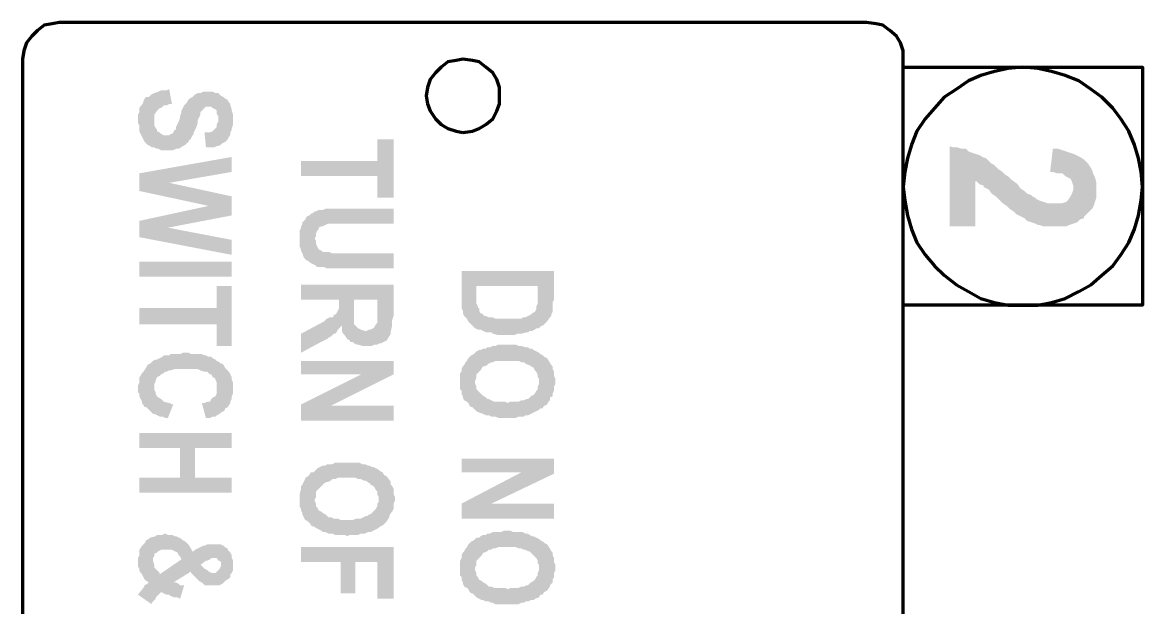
# Model space of a CAD drawing. Header units: inches. Extents: x -186 to 186, y -282 to 282.
# Drawn here: x -132.81 to -102.3, y 54.61 to 70.56 of the extents above; entities that cross this region are included whole.
import ezdxf

# ---------------------------------------------------------------- set-up
doc = ezdxf.new("R2010")
doc.units = ezdxf.units.IN
doc.header["$MEASUREMENT"] = 0
doc.layers.add('H', color=7, linetype='CONTINUOUS', lineweight=100)
doc.layers.add('P', color=250, linetype='CONTINUOUS', lineweight=100)

msp = doc.modelspace()

# ---------------------------------------------------------------- hatches: boundary and pattern name
at = {"layer": 'H', "linetype": 'Continuous'}
for points in [[(-127.074, 67.889), (-127.074, 68), (-127.074, 68.037), (-127.111, 68.148), (-127.111, 68.185), (-127.148, 68.296), (-127.148, 68.333), (-127.185, 68.37), (-127.222, 68.444), (-127.296, 68.481), (-127.333, 68.519), (-127.407, 68.556), (-127.444, 68.593), (-127.481, 68.63), (-127.556, 68.63), (-127.63, 68.667), (-127.704, 68.667), (-127.778, 68.667), (-127.815, 68.667), (-127.889, 68.667), (-127.963, 68.63), (-128.037, 68.63), (-128.111, 68.593), (-128.148, 68.556), (-128.185, 68.519), (-128.259, 68.481), (-128.296, 68.444), (-128.333, 68.37), (-128.37, 68.333), (-128.407, 68.296), (-128.444, 68.222), (-128.481, 68.148), (-128.481, 68.111), (-128.519, 68), (-128.519, 67.963), (-128.556, 67.852), (-128.593, 67.778), (-128.63, 67.704), (-128.63, 67.667), (-128.63, 67.63), (-128.667, 67.63), (-128.704, 67.556), (-128.741, 67.519), (-128.778, 67.519), (-128.815, 67.481), (-128.889, 67.481), (-128.963, 67.481), (-129.037, 67.519), (-129.074, 67.556), (-129.148, 67.593), (-129.148, 67.63), (-129.222, 67.741), (-129.222, 67.815), (-129.222, 67.889), (-129.296, 68.593), (-129.333, 68.556), (-129.37, 68.519), (-129.444, 68.519), (-129.481, 68.481), (-129.519, 68.407), (-129.519, 68.37), (-129.63, 68.222), (-129.63, 68.148), (-129.63, 68.111), (-129.667, 68.037), (-129.667, 67.815), (-129.63, 67.741), (-129.63, 67.667), (-129.63, 67.593), (-129.593, 67.519), (-129.519, 67.37), (-129.481, 67.296), (-129.444, 67.259), (-129.407, 67.222), (-129.333, 67.185), (-129.296, 67.148), (-129.222, 67.148), (-129.148, 67.111), (-129.111, 67.111), (-129.037, 67.074), (-128.963, 67.074), (-128.852, 67.074), (-128.778, 67.074), (-128.704, 67.074), (-128.63, 67.111), (-128.556, 67.111), (-128.444, 67.185), (-128.37, 67.222), (-128.333, 67.259), (-128.296, 67.296), (-128.259, 67.37), (-128.222, 67.37), (-128.222, 67.407), (-128.148, 67.519), (-128.148, 67.556), (-128.111, 67.63), (-128.074, 67.704), (-128.037, 67.815), (-128.037, 67.889), (-128, 67.963), (-127.963, 68.037), (-127.963, 68.111), (-127.926, 68.148), (-127.889, 68.185), (-127.852, 68.222), (-127.815, 68.259), (-127.741, 68.259), (-127.667, 68.259), (-127.63, 68.222), (-127.556, 68.185), (-127.519, 68.148), (-127.519, 68.074), (-127.481, 68), (-127.481, 67.926), (-127.481, 67.185), (-127.407, 67.222), (-127.37, 67.259), (-127.296, 67.296), (-127.259, 67.333), (-127.222, 67.37), (-127.185, 67.444), (-127.148, 67.481), (-127.148, 67.556), (-127.111, 67.63), (-127.111, 67.667), (-127.074, 67.778), (-127.074, 67.815)], [(-128.741, 68.333), (-128.815, 68.741), (-128.889, 68.704), (-128.963, 68.704), (-129.037, 68.704), (-129.111, 68.667), (-129.222, 68.63), (-129.296, 68.593), (-129.222, 67.889), (-129.222, 67.963), (-129.222, 68.037), (-129.148, 68.148), (-129.111, 68.185), (-129.074, 68.222), (-129.037, 68.222), (-128.963, 68.296), (-128.889, 68.296), (-128.815, 68.333)], [(-127.481, 67.185), (-127.481, 67.926), (-127.481, 67.852), (-127.519, 67.778), (-127.519, 67.704), (-127.556, 67.667), (-127.593, 67.63), (-127.63, 67.593), (-127.704, 67.556), (-127.778, 67.556), (-127.852, 67.556), (-127.815, 67.148), (-127.741, 67.148), (-127.667, 67.148), (-127.593, 67.148), (-127.519, 67.185)], [(-122.704, 65.778), (-122.704, 67.37), (-123.148, 67.37), (-123.148, 66.778), (-125.222, 66.778), (-125.222, 66.37), (-123.148, 66.37), (-123.148, 65.778)], [(-104.185, 65.074), (-104.185, 66.037), (-104.185, 66), (-104.222, 65.889), (-104.259, 65.815), (-104.333, 65.704), (-104.37, 65.667), (-104.481, 65.63), (-104.593, 65.63), (-104.778, 65.63), (-104.889, 65.63), (-105, 65.667), (-105.111, 65.704), (-105.185, 65.741), (-105.222, 65.778), (-105.296, 65.815), (-105.333, 65.852), (-105.444, 65.889), (-105.519, 65.963), (-105.63, 66.037), (-105.704, 66.148), (-105.852, 66.259), (-105.926, 66.333), (-106.037, 66.407), (-106.111, 66.481), (-106.222, 66.556), (-106.333, 66.667), (-106.407, 66.704), (-106.481, 66.778), (-106.556, 66.852), (-106.667, 66.889), (-106.704, 66.926), (-106.815, 66.963), (-106.926, 67), (-107.037, 67.037), (-107.111, 67.111), (-107.222, 67.111), (-107.333, 67.148), (-107.444, 67.148), (-107.556, 67.185), (-107.556, 65), (-106.852, 65), (-106.852, 66.222), (-106.815, 66.222), (-106.741, 66.148), (-106.63, 66.111), (-106.63, 66.074), (-106.556, 66.037), (-106.481, 66), (-106.407, 65.889), (-106.296, 65.815), (-106.185, 65.704), (-106.111, 65.63), (-106, 65.556), (-105.926, 65.481), (-105.815, 65.407), (-105.741, 65.333), (-105.667, 65.296), (-105.593, 65.259), (-105.519, 65.222), (-105.444, 65.148), (-105.333, 65.111), (-105.222, 65.074), (-105.148, 65.037), (-105.111, 65.037), (-105, 65), (-104.889, 65), (-104.778, 65), (-104.481, 65), (-104.37, 65), (-104.296, 65.037)], [(-127.111, 66.481), (-127.111, 66.889), (-129.63, 66.444), (-128.815, 66.185)], [(-103.556, 66), (-103.556, 66.111), (-103.556, 66.185), (-103.593, 66.333), (-103.63, 66.407), (-103.667, 66.519), (-103.704, 66.593), (-103.778, 66.704), (-103.852, 66.778), (-103.889, 66.815), (-104, 66.889), (-104.074, 66.926), (-104.148, 66.963), (-104.259, 67), (-104.37, 67.037), (-104.481, 67.074), (-104.593, 67.111), (-104.741, 67.111), (-104.815, 66.481), (-104.741, 66.481), (-104.63, 66.444), (-104.481, 66.444), (-104.407, 66.37), (-104.333, 66.333), (-104.259, 66.296), (-104.222, 66.222), (-104.185, 66.111), (-104.185, 66.037), (-104.185, 65.074), (-104.074, 65.111), (-104, 65.185), (-103.889, 65.222), (-103.889, 65.259), (-103.815, 65.333), (-103.741, 65.407), (-103.667, 65.481), (-103.63, 65.556), (-103.593, 65.667), (-103.556, 65.778), (-103.556, 65.889)], [(-127.111, 65.296), (-127.111, 65.815), (-128.815, 66.185), (-129.63, 66.444), (-129.63, 65.963), (-127.741, 65.556)], [(-127.111, 65.296), (-127.741, 65.556), (-129.63, 65.148), (-128.852, 64.963)], [(-122.704, 63.852), (-122.704, 64.259), (-124.37, 64.259), (-124.444, 64.296), (-124.519, 64.296), (-124.556, 64.296), (-124.593, 64.296), (-124.63, 64.296), (-124.667, 64.333), (-124.741, 64.37), (-124.778, 64.444), (-124.815, 64.519), (-124.815, 64.593), (-124.852, 64.667), (-124.852, 65.407), (-124.889, 65.37), (-124.963, 65.333), (-125, 65.296), (-125.074, 65.259), (-125.111, 65.185), (-125.148, 65.148), (-125.185, 65.111), (-125.185, 65.074), (-125.222, 65), (-125.222, 64.963), (-125.259, 64.889), (-125.259, 64.815), (-125.259, 64.519), (-125.259, 64.444), (-125.222, 64.37), (-125.222, 64.333), (-125.185, 64.259), (-125.148, 64.148), (-125.111, 64.111), (-125.074, 64.074), (-125, 64.037), (-124.963, 64), (-124.889, 63.963), (-124.815, 63.926), (-124.778, 63.889), (-124.741, 63.889), (-124.704, 63.889), (-124.63, 63.889), (-124.593, 63.889), (-124.519, 63.852), (-124.37, 63.852), (-124.296, 63.852), (-124.037, 63.852)], [(-122.704, 65.074), (-122.704, 65.481), (-124.185, 65.481), (-124.259, 65.481), (-124.444, 65.481), (-124.519, 65.481), (-124.556, 65.481), (-124.63, 65.444), (-124.704, 65.444), (-124.741, 65.444), (-124.815, 65.407), (-124.852, 65.407), (-124.852, 64.667), (-124.815, 64.741), (-124.815, 64.815), (-124.778, 64.889), (-124.741, 64.926), (-124.741, 64.963), (-124.667, 65), (-124.63, 65), (-124.481, 65.074), (-124.333, 65.074), (-124.259, 65.074), (-124.074, 65.074)], [(-127.111, 64.222), (-127.111, 64.63), (-128.852, 64.963), (-129.63, 65.148), (-129.63, 64.704)], [(-129.63, 63.63), (-127.111, 63.63), (-127.111, 64.037), (-129.63, 64.037)], [(-118.333, 63), (-118.333, 63.778), (-120.852, 63.778), (-120.852, 62.889), (-120.852, 62.815), (-120.852, 62.778), (-120.815, 62.704), (-120.815, 62.63), (-120.778, 62.556), (-120.741, 62.519), (-120.704, 62.481), (-120.667, 62.407), (-120.63, 62.37), (-120.556, 62.296), (-120.519, 62.259), (-120.481, 62.222), (-120.444, 63.37), (-118.778, 63.37), (-118.778, 63.148), (-118.741, 62.222), (-118.667, 62.296), (-118.63, 62.296), (-118.556, 62.37), (-118.519, 62.407), (-118.444, 62.519), (-118.407, 62.556), (-118.407, 62.593), (-118.37, 62.667), (-118.37, 62.704), (-118.37, 62.778), (-118.37, 62.852), (-118.37, 62.926)], [(-127.111, 61.741), (-127.111, 63.37), (-127.519, 63.37), (-127.519, 62.778), (-129.63, 62.778), (-129.63, 62.333), (-127.519, 62.333), (-127.519, 61.741)], [(-122.704, 62.556), (-122.704, 63.407), (-125.222, 63.407), (-125.222, 63), (-124.185, 63), (-124.185, 62.926), (-124.185, 62.222), (-124.111, 62.296), (-124.111, 62.222), (-124.111, 62.148), (-124.074, 62.074), (-124.037, 62.037), (-123.963, 61.926), (-123.889, 61.889), (-123.889, 61.852), (-123.815, 61.852), (-123.778, 63), (-123.148, 63), (-123.148, 61.778), (-123.074, 61.815), (-123.037, 61.815), (-122.963, 61.852), (-122.889, 61.889), (-122.778, 62.074), (-122.778, 62.111), (-122.778, 62.148), (-122.741, 62.296), (-122.741, 62.444)], [(-118.741, 62.222), (-118.778, 63.148), (-118.778, 63), (-118.778, 62.926), (-118.778, 62.889), (-118.815, 62.815), (-118.815, 62.741), (-118.852, 62.667), (-118.926, 62.63), (-118.963, 62.593), (-119.037, 62.556), (-119.111, 62.519), (-119.185, 62.519), (-119.222, 62.481), (-119.296, 62.481), (-119.37, 62.481), (-119.852, 62.481), (-119.926, 62.481), (-120, 62.519), (-120.037, 62.519), (-120.111, 62.519), (-120.185, 62.556), (-120.222, 62.556), (-120.296, 62.63), (-120.333, 62.63), (-120.37, 62.704), (-120.37, 62.778), (-120.407, 62.778), (-120.407, 62.815), (-120.444, 62.889), (-120.444, 63.37), (-120.481, 62.222), (-120.407, 62.185), (-120.333, 62.185), (-120.259, 62.148), (-120.185, 62.111), (-120.111, 62.111), (-120.037, 62.111), (-120, 62.074), (-119.852, 62.037), (-119.407, 62.037), (-119.333, 62.074), (-119.296, 62.074), (-119.222, 62.074), (-119.074, 62.111), (-119.037, 62.111), (-119, 62.148), (-118.926, 62.148), (-118.852, 62.185), (-118.815, 62.222)], [(-124.185, 62.222), (-124.185, 62.926), (-124.185, 62.815), (-124.185, 62.778), (-124.222, 62.704), (-124.259, 62.63), (-124.296, 62.593), (-124.333, 62.593), (-124.333, 62.556), (-124.37, 62.519), (-124.444, 62.519), (-124.519, 62.481), (-124.593, 62.407), (-124.667, 62.37), (-125.222, 62.074), (-125.222, 61.556), (-124.741, 61.815), (-124.667, 61.852), (-124.593, 61.889), (-124.519, 61.926), (-124.481, 61.963), (-124.407, 62), (-124.37, 62.037), (-124.333, 62.074), (-124.296, 62.074), (-124.259, 62.111), (-124.222, 62.185)], [(-123.148, 61.778), (-123.148, 62.667), (-123.148, 62.519), (-123.148, 62.444), (-123.148, 62.37), (-123.185, 62.333), (-123.222, 62.259), (-123.259, 62.222), (-123.333, 62.185), (-123.37, 62.185), (-123.444, 62.148), (-123.481, 62.148), (-123.593, 62.185), (-123.667, 62.222), (-123.741, 62.296), (-123.778, 62.333), (-123.778, 62.37), (-123.778, 62.519), (-123.778, 62.593), (-123.778, 63), (-123.815, 61.852), (-123.778, 61.815), (-123.704, 61.778), (-123.667, 61.778), (-123.556, 61.741), (-123.296, 61.741), (-123.222, 61.778)], [(-118.296, 60.778), (-118.296, 60.852), (-118.333, 60.926), (-118.333, 61), (-118.333, 61.037), (-118.37, 61.111), (-118.37, 61.185), (-118.407, 61.222), (-118.519, 61.407), (-118.593, 61.444), (-118.63, 61.481), (-118.704, 61.519), (-118.741, 61.556), (-118.815, 61.593), (-118.889, 61.63), (-118.926, 61.667), (-119, 61.667), (-119.037, 61.704), (-119.111, 61.704), (-119.222, 61.741), (-119.296, 61.741), (-119.37, 61.778), (-119.444, 61.778), (-119.519, 61.778), (-119.704, 61.778), (-119.778, 61.778), (-119.852, 61.778), (-119.926, 61.741), (-120, 61.741), (-120.074, 61.704), (-120.148, 61.704), (-120.185, 61.667), (-120.259, 61.667), (-120.333, 61.63), (-120.37, 61.63), (-120.444, 61.593), (-120.481, 61.556), (-120.519, 61.519), (-120.593, 61.481), (-120.63, 61.444), (-120.667, 61.407), (-120.704, 61.333), (-120.741, 61.296), (-120.778, 61.222), (-120.815, 61.185), (-120.852, 61.111), (-120.852, 61.037), (-120.889, 61), (-120.889, 60.926), (-120.889, 60.667), (-120.889, 60.556), (-120.852, 60.519), (-120.852, 60.444), (-120.815, 60.37), (-120.815, 60.333), (-120.778, 60.259), (-120.704, 60.222), (-120.667, 60.185), (-120.63, 60.111), (-120.593, 60.074), (-120.556, 60.074), (-120.519, 60.037), (-120.481, 60), (-120.481, 60.778), (-120.444, 60.889), (-120.444, 60.963), (-120.37, 61.037), (-120.333, 61.074), (-120.296, 61.148), (-120.259, 61.185), (-120.222, 61.185), (-120.148, 61.222), (-120.111, 61.259), (-120.037, 61.296), (-120, 61.296), (-119.926, 61.333), (-119.852, 61.333), (-119.778, 61.333), (-119.667, 61.333), (-119.519, 61.333), (-119.444, 61.333), (-119.37, 61.333), (-119.296, 61.333), (-119.222, 61.296), (-119.148, 61.296), (-119.111, 61.259), (-119.037, 61.222), (-119, 61.222), (-118.963, 61.185), (-118.889, 61.148), (-118.852, 61.074), (-118.815, 61.037), (-118.778, 60.963), (-118.778, 60.889), (-118.741, 60.852), (-118.741, 60.778), (-118.704, 60.037), (-118.63, 60.037), (-118.63, 60.074), (-118.593, 60.111), (-118.519, 60.148), (-118.481, 60.222), (-118.444, 60.259), (-118.444, 60.333), (-118.37, 60.37), (-118.37, 60.444), (-118.333, 60.519), (-118.333, 60.556), (-118.333, 60.63), (-118.296, 60.704)], [(-127.444, 61.296), (-127.519, 61.333), (-127.556, 61.37), (-127.63, 61.407), (-127.667, 61.444), (-127.741, 61.444), (-127.815, 61.481), (-127.852, 61.481), (-127.926, 61.519), (-128, 61.519), (-128.074, 61.519), (-128.148, 61.519), (-128.222, 61.519), (-128.296, 61.556), (-128.444, 61.556), (-128.519, 61.519), (-128.63, 61.519), (-128.667, 61.519), (-128.778, 61.519), (-128.815, 61.481), (-128.963, 61.481), (-129, 61.444), (-129.074, 61.407), (-129.148, 61.37), (-129.185, 61.37), (-129.259, 61.333), (-129.222, 60.63), (-129.222, 60.704), (-129.185, 60.778), (-129.185, 60.815), (-129.148, 60.889), (-129.074, 60.926), (-129.037, 60.963), (-128.963, 61), (-128.926, 61.037), (-128.889, 61.037), (-128.815, 61.074), (-128.778, 61.074), (-128.667, 61.111), (-128.63, 61.111), (-128.519, 61.111), (-128.444, 61.111), (-128.296, 61.111), (-128.185, 61.111), (-128.111, 61.111), (-128.037, 61.111), (-127.963, 61.074), (-127.852, 61.037), (-127.778, 61.037), (-127.741, 61), (-127.704, 60.963), (-127.667, 60.963), (-127.63, 60.889), (-127.556, 60.852), (-127.556, 60.815), (-127.519, 60.741), (-127.519, 60.667), (-127.519, 60.593)], [(-128.704, 60.148), (-128.741, 60.148), (-128.815, 60.185), (-128.963, 60.222), (-129, 60.259), (-129.037, 60.296), (-129.111, 60.333), (-129.148, 60.37), (-129.185, 60.444), (-129.185, 60.481), (-129.222, 60.556), (-129.222, 60.63), (-129.259, 61.333), (-129.296, 61.296), (-129.333, 61.259), (-129.407, 61.222), (-129.444, 61.148), (-129.519, 61.037), (-129.556, 61), (-129.593, 60.926), (-129.63, 60.889), (-129.63, 60.815), (-129.63, 60.741), (-129.667, 60.667), (-129.667, 60.481), (-129.63, 60.444), (-129.63, 60.37), (-129.593, 60.296), (-129.556, 60.222), (-129.556, 60.185), (-129.481, 60.074), (-129.444, 60.074), (-129.407, 60.037), (-129.37, 60), (-129.333, 59.963), (-129.259, 59.889), (-129.222, 59.889), (-129.148, 59.852), (-129.074, 59.815), (-129, 59.815), (-128.926, 59.778), (-128.852, 59.778)], [(-127.074, 60.556), (-127.074, 60.63), (-127.074, 60.667), (-127.074, 60.741), (-127.111, 60.815), (-127.111, 60.889), (-127.148, 60.963), (-127.185, 61.037), (-127.296, 61.148), (-127.333, 61.222), (-127.37, 61.259), (-127.407, 61.259), (-127.444, 61.296), (-127.519, 60.593), (-127.519, 60.519), (-127.519, 60.444), (-127.556, 60.37), (-127.63, 60.333), (-127.667, 60.296), (-127.704, 60.222), (-127.778, 60.222), (-127.852, 60.185), (-127.926, 60.185), (-127.815, 59.778), (-127.704, 59.778), (-127.63, 59.815), (-127.556, 59.815), (-127.519, 59.852), (-127.444, 59.889), (-127.407, 59.926), (-127.333, 59.963), (-127.296, 60), (-127.296, 60.037), (-127.222, 60.074), (-127.148, 60.185), (-127.148, 60.222), (-127.111, 60.296), (-127.111, 60.37), (-127.074, 60.444), (-127.074, 60.519)], [(-122.704, 60.963), (-122.704, 61.333), (-125.222, 61.333), (-125.222, 60.963), (-123.593, 60.963)], [(-122.704, 60.963), (-123.593, 60.963), (-125.222, 60.148), (-124.407, 60.111)], [(-118.704, 60.037), (-118.741, 60.778), (-118.741, 60.704), (-118.778, 60.63), (-118.778, 60.556), (-118.815, 60.519), (-118.852, 60.444), (-118.889, 60.407), (-118.963, 60.37), (-119.037, 60.296), (-119.074, 60.296), (-119.148, 60.259), (-119.222, 60.259), (-119.296, 60.222), (-119.333, 60.222), (-119.444, 60.222), (-119.519, 60.222), (-119.593, 60.185), (-119.667, 60.222), (-119.778, 60.222), (-119.852, 60.222), (-119.889, 60.222), (-119.963, 60.222), (-120.037, 60.259), (-120.111, 60.296), (-120.148, 60.296), (-120.185, 60.333), (-120.296, 60.407), (-120.37, 60.481), (-120.407, 60.519), (-120.444, 60.556), (-120.444, 60.63), (-120.481, 60.704), (-120.481, 60.778), (-120.481, 60), (-120.444, 59.963), (-120.37, 59.926), (-120.259, 59.889), (-120.185, 59.852), (-120.111, 59.852), (-120.037, 59.815), (-120, 59.815), (-119.926, 59.815), (-119.852, 59.778), (-119.667, 59.778), (-119.593, 59.778), (-119.519, 59.778), (-119.37, 59.778), (-119.296, 59.815), (-119.222, 59.815), (-119.148, 59.815), (-119.111, 59.852), (-119.037, 59.852), (-118.963, 59.889), (-118.741, 60)], [(-122.704, 59.704), (-122.704, 60.111), (-124.407, 60.111), (-125.222, 60.148), (-125.222, 59.704)], [(-127.111, 58.963), (-127.111, 59.37), (-129.63, 59.37), (-129.63, 58.963), (-128.519, 58.963), (-128.519, 58.148), (-128.111, 58.963)], [(-127.111, 57.741), (-127.111, 58.148), (-128.111, 58.148), (-128.111, 58.963), (-128.519, 58.148), (-129.63, 58.148), (-129.63, 57.741)], [(-118.333, 58.259), (-118.333, 58.667), (-120.852, 58.667), (-120.852, 58.296), (-119.222, 58.296)], [(-122.667, 57.556), (-122.667, 57.63), (-122.704, 57.704), (-122.704, 57.778), (-122.704, 57.852), (-122.741, 57.926), (-122.778, 57.963), (-122.778, 58.037), (-122.889, 58.185), (-122.963, 58.222), (-123, 58.296), (-123.074, 58.333), (-123.111, 58.37), (-123.185, 58.407), (-123.259, 58.444), (-123.296, 58.444), (-123.37, 58.481), (-123.407, 58.481), (-123.481, 58.519), (-123.556, 58.519), (-123.63, 58.556), (-123.667, 58.556), (-123.778, 58.556), (-123.815, 58.556), (-123.889, 58.556), (-124.074, 58.556), (-124.148, 58.556), (-124.222, 58.556), (-124.296, 58.556), (-124.37, 58.519), (-124.444, 58.519), (-124.519, 58.519), (-124.556, 58.481), (-124.63, 58.481), (-124.704, 58.444), (-124.778, 58.407), (-124.815, 58.37), (-124.852, 58.333), (-124.889, 58.296), (-124.963, 58.296), (-125, 58.222), (-125.037, 58.185), (-125.111, 58.148), (-125.111, 58.111), (-125.148, 58.037), (-125.185, 57.963), (-125.222, 57.926), (-125.222, 57.852), (-125.259, 57.704), (-125.259, 57.444), (-125.259, 57.37), (-125.222, 57.296), (-125.222, 57.259), (-125.185, 57.185), (-125.185, 57.148), (-125.148, 57.074), (-125.111, 57), (-125.037, 56.963), (-125, 56.926), (-124.963, 56.889), (-124.963, 56.852), (-124.889, 56.815), (-124.852, 56.815), (-124.852, 57.556), (-124.815, 57.63), (-124.815, 57.704), (-124.815, 57.778), (-124.778, 57.815), (-124.704, 57.889), (-124.667, 57.926), (-124.63, 57.963), (-124.593, 58), (-124.519, 58.037), (-124.481, 58.037), (-124.407, 58.074), (-124.37, 58.111), (-124.296, 58.111), (-124.222, 58.148), (-124.148, 58.148), (-124.037, 58.148), (-123.889, 58.148), (-123.815, 58.148), (-123.741, 58.148), (-123.667, 58.111), (-123.593, 58.111), (-123.519, 58.074), (-123.481, 58.074), (-123.407, 58.037), (-123.37, 58), (-123.333, 58), (-123.333, 57.963), (-123.259, 57.926), (-123.222, 57.889), (-123.185, 57.815), (-123.148, 57.778), (-123.148, 57.704), (-123.111, 57.63), (-123.111, 57.556), (-123.074, 56.815), (-123, 56.852), (-122.963, 56.889), (-122.889, 56.963), (-122.815, 57.074), (-122.815, 57.111), (-122.778, 57.185), (-122.741, 57.222), (-122.704, 57.296), (-122.704, 57.37), (-122.704, 57.444), (-122.667, 57.519)], [(-118.333, 58.259), (-119.222, 58.296), (-120.852, 57.444), (-120.037, 57.444)], [(-123.074, 56.815), (-123.111, 57.556), (-123.111, 57.481), (-123.148, 57.444), (-123.148, 57.37), (-123.185, 57.296), (-123.222, 57.259), (-123.259, 57.222), (-123.333, 57.148), (-123.37, 57.148), (-123.407, 57.111), (-123.444, 57.111), (-123.519, 57.074), (-123.593, 57.037), (-123.667, 57.037), (-123.704, 57.037), (-123.815, 57), (-123.889, 57), (-123.963, 57), (-124.037, 57), (-124.148, 57), (-124.222, 57.037), (-124.296, 57.037), (-124.333, 57.037), (-124.407, 57.074), (-124.481, 57.074), (-124.519, 57.111), (-124.556, 57.148), (-124.63, 57.185), (-124.667, 57.222), (-124.741, 57.259), (-124.778, 57.333), (-124.815, 57.37), (-124.815, 57.444), (-124.852, 57.519), (-124.852, 57.556), (-124.852, 56.815), (-124.815, 56.778), (-124.741, 56.741), (-124.667, 56.704), (-124.63, 56.667), (-124.556, 56.667), (-124.481, 56.63), (-124.444, 56.63), (-124.37, 56.63), (-124.296, 56.593), (-124.222, 56.593), (-124.037, 56.593), (-123.963, 56.556), (-123.889, 56.593), (-123.741, 56.593), (-123.667, 56.593), (-123.593, 56.63), (-123.519, 56.63), (-123.481, 56.63), (-123.407, 56.667), (-123.333, 56.667), (-123.111, 56.778)], [(-118.333, 57.037), (-118.333, 57.444), (-120.037, 57.444), (-120.852, 57.444), (-120.852, 57.037)], [(-128.444, 56.444), (-128.481, 56.481), (-128.556, 56.519), (-128.63, 56.556), (-128.667, 56.556), (-128.741, 56.593), (-128.778, 56.593), (-128.852, 56.593), (-128.926, 56.63), (-129, 56.593), (-129.074, 56.593), (-129.148, 56.593), (-129.185, 56.556), (-129.333, 56.519), (-129.37, 56.481), (-129.37, 55.296), (-129.407, 55.259), (-129.481, 55.222), (-129.519, 55.148), (-129.667, 54.963), (-129.296, 54.704), (-129.296, 54.741), (-129.259, 55.889), (-129.259, 55.963), (-129.222, 56), (-129.222, 56.074), (-129.148, 56.111), (-129.111, 56.148), (-129.037, 56.185), (-129, 56.185), (-128.852, 56.185), (-128.815, 56.185), (-128.741, 56.185), (-128.667, 56.148), (-128.593, 56.111), (-128.556, 56.037), (-128.519, 56), (-128.481, 55.926)], [(-129.37, 56.481), (-129.444, 56.444), (-129.481, 56.37), (-129.556, 56.296), (-129.63, 56.185), (-129.63, 56.111), (-129.63, 56.037), (-129.667, 55.963), (-129.667, 55.741), (-129.63, 55.667), (-129.63, 55.63), (-129.593, 55.556), (-129.556, 55.519), (-129.519, 55.444), (-129.481, 55.37), (-129.37, 55.296)], [(-118.296, 55.704), (-118.296, 55.778), (-118.333, 55.852), (-118.333, 55.889), (-118.333, 55.963), (-118.37, 56.037), (-118.37, 56.111), (-118.407, 56.148), (-118.444, 56.222), (-118.519, 56.333), (-118.593, 56.37), (-118.63, 56.407), (-118.704, 56.444), (-118.741, 56.481), (-118.815, 56.519), (-118.889, 56.556), (-118.926, 56.556), (-119, 56.593), (-119.037, 56.63), (-119.111, 56.63), (-119.185, 56.667), (-119.222, 56.667), (-119.296, 56.667), (-119.37, 56.667), (-119.444, 56.667), (-119.519, 56.704), (-119.704, 56.704), (-119.778, 56.667), (-119.852, 56.667), (-119.926, 56.667), (-120, 56.667), (-120.074, 56.63), (-120.148, 56.63), (-120.185, 56.593), (-120.259, 56.593), (-120.333, 56.556), (-120.37, 56.519), (-120.444, 56.519), (-120.481, 56.481), (-120.519, 56.444), (-120.593, 56.407), (-120.63, 56.37), (-120.667, 56.333), (-120.704, 56.259), (-120.741, 56.222), (-120.778, 56.148), (-120.815, 56.111), (-120.852, 56.037), (-120.852, 55.963), (-120.889, 55.889), (-120.889, 55.852), (-120.889, 55.556), (-120.889, 55.481), (-120.852, 55.444), (-120.852, 55.37), (-120.815, 55.296), (-120.815, 55.259), (-120.778, 55.185), (-120.704, 55.148), (-120.667, 55.111), (-120.63, 55.037), (-120.593, 55), (-120.556, 55), (-120.519, 54.963), (-120.481, 54.926), (-120.481, 55.704), (-120.444, 55.778), (-120.444, 55.815), (-120.444, 55.889), (-120.37, 55.963), (-120.333, 56), (-120.296, 56.037), (-120.259, 56.111), (-120.222, 56.111), (-120.148, 56.148), (-120.111, 56.185), (-120.037, 56.185), (-120, 56.222), (-119.926, 56.222), (-119.852, 56.259), (-119.778, 56.259), (-119.667, 56.259), (-119.519, 56.259), (-119.444, 56.259), (-119.37, 56.259), (-119.296, 56.222), (-119.222, 56.222), (-119.148, 56.185), (-119.111, 56.185), (-119.037, 56.148), (-119, 56.148), (-118.963, 56.111), (-118.889, 56.037), (-118.852, 56), (-118.815, 55.963), (-118.778, 55.889), (-118.778, 55.815), (-118.741, 55.778), (-118.741, 55.704), (-118.704, 54.963), (-118.63, 54.963), (-118.63, 55), (-118.593, 55.037), (-118.519, 55.074), (-118.444, 55.185), (-118.444, 55.222), (-118.37, 55.296), (-118.37, 55.37), (-118.333, 55.444), (-118.333, 55.481), (-118.333, 55.556), (-118.296, 55.63)], [(-127.074, 55.778), (-127.074, 55.815), (-127.074, 55.889), (-127.111, 55.963), (-127.111, 56.037), (-127.148, 56.111), (-127.185, 56.148), (-127.222, 56.185), (-127.222, 56.222), (-127.296, 56.259), (-127.333, 56.296), (-127.407, 56.333), (-127.407, 55.741), (-127.444, 55.667), (-127.481, 55.63), (-127.519, 55.593), (-127.556, 55.556), (-127.667, 55.556), (-127.741, 55.593), (-127.778, 55.63), (-127.852, 55.667), (-127.963, 55.778), (-127.963, 56.259), (-128.037, 56.222), (-128.111, 56.185), (-128.148, 56.148), (-128.185, 56.148), (-128.222, 56.222), (-128.296, 56.333), (-128.37, 56.407), (-128.444, 56.444), (-128.481, 55.926), (-129.074, 55.519), (-129.074, 55.556), (-129.148, 55.63), (-129.185, 55.667), (-129.222, 55.704), (-129.222, 55.778), (-129.259, 55.889), (-129.296, 54.741), (-129.222, 54.815), (-129.185, 54.852), (-129.185, 54.889), (-129.111, 54.963), (-129.074, 55), (-129.037, 55.037), (-128.963, 55), (-128.889, 54.963), (-128.815, 54.963), (-128.778, 54.926), (-128.704, 55.296), (-128.222, 55.593), (-128.222, 55.556), (-128.185, 55.519), (-128.111, 55.444), (-128.074, 55.407), (-128.037, 55.37), (-128, 55.333), (-127.926, 55.296), (-127.889, 55.259), (-127.852, 55.222), (-127.778, 55.222), (-127.704, 55.222), (-127.519, 55.222), (-127.444, 55.222), (-127.37, 55.259), (-127.333, 55.296), (-127.296, 55.333), (-127.185, 55.407), (-127.148, 55.444), (-127.148, 55.519), (-127.111, 55.556), (-127.074, 55.63), (-127.074, 55.704)], [(-127.407, 56.333), (-127.481, 56.333), (-127.519, 56.333), (-127.704, 56.333), (-127.778, 56.333), (-127.852, 56.296), (-127.889, 56.296), (-127.963, 56.259), (-127.963, 55.778), (-127.815, 55.889), (-127.778, 55.889), (-127.704, 55.926), (-127.667, 55.963), (-127.593, 55.963), (-127.519, 55.963), (-127.481, 55.889), (-127.444, 55.889), (-127.407, 55.852), (-127.407, 55.778)], [(-122.704, 54.852), (-122.704, 56.259), (-125.222, 56.259), (-125.222, 55.852), (-124.148, 55.852), (-124.148, 55), (-123.741, 55), (-123.741, 55.852), (-123.148, 55.852), (-123.148, 54.852)], [(-118.704, 54.963), (-118.741, 55.704), (-118.741, 55.63), (-118.778, 55.556), (-118.778, 55.481), (-118.815, 55.444), (-118.852, 55.37), (-118.889, 55.333), (-118.963, 55.296), (-119.037, 55.222), (-119.074, 55.222), (-119.148, 55.185), (-119.222, 55.185), (-119.296, 55.148), (-119.333, 55.148), (-119.444, 55.148), (-119.519, 55.148), (-119.593, 55.111), (-119.667, 55.148), (-119.778, 55.148), (-119.852, 55.148), (-119.889, 55.148), (-119.963, 55.148), (-120.037, 55.185), (-120.111, 55.185), (-120.148, 55.222), (-120.185, 55.259), (-120.259, 55.296), (-120.296, 55.333), (-120.37, 55.37), (-120.407, 55.444), (-120.444, 55.481), (-120.444, 55.556), (-120.481, 55.63), (-120.481, 55.704), (-120.481, 54.926), (-120.444, 54.889), (-120.37, 54.852), (-120.296, 54.815), (-120.259, 54.815), (-120.185, 54.778), (-120.111, 54.778), (-120.037, 54.741), (-120, 54.741), (-119.926, 54.704), (-119.852, 54.704), (-119.667, 54.704), (-119.593, 54.704), (-119.519, 54.704), (-119.37, 54.704), (-119.296, 54.704), (-119.222, 54.741), (-119.148, 54.741), (-119.111, 54.778), (-119.037, 54.778), (-118.963, 54.815), (-118.889, 54.815), (-118.852, 54.852), (-118.741, 54.889)], [(-128.407, 55.222), (-128.444, 55.222), (-128.519, 55.222), (-128.556, 55.259), (-128.63, 55.296), (-128.704, 55.296), (-128.778, 54.926), (-128.667, 54.889), (-128.593, 54.889), (-128.519, 54.852)]]:
    msp.add_hatch(color=0, dxfattribs=at).paths.add_polyline_path(points)

# ---------------------------------------------------------------- linework, layer by layer
at = {"layer": 'P', "color": 0, "linetype": 'Continuous'}
for points in [[(-108.815, 7.556), (-108.815, 69.556), (-108.815, 69.778), (-108.889, 70), (-109, 70.185), (-109.185, 70.333), (-109.37, 70.481), (-109.556, 70.519), (-109.815, 70.556), (-131.815, 70.556), (-132, 70.519), (-132.222, 70.481), (-132.407, 70.333), (-132.556, 70.185), (-132.704, 70), (-132.778, 69.778), (-132.815, 69.556), (-132.815, 7.556)], [(-120.815, 67.556), (-120.556, 67.593), (-120.37, 67.667), (-120.185, 67.778), (-120, 67.926), (-119.889, 68.148), (-119.815, 68.333), (-119.815, 68.556), (-119.815, 68.778), (-119.889, 69), (-120, 69.185), (-120.185, 69.333), (-120.37, 69.481), (-120.556, 69.519), (-120.815, 69.556), (-121, 69.519), (-121.222, 69.481), (-121.407, 69.333), (-121.556, 69.185), (-121.704, 69), (-121.778, 68.778), (-121.815, 68.556), (-121.778, 68.333), (-121.704, 68.148), (-121.556, 67.926), (-121.407, 67.778), (-121.222, 67.667), (-121, 67.593), (-120.815, 67.556)], [(-105.556, 62.852), (-105.148, 62.852), (-104.778, 62.926), (-104.407, 63.037), (-104.037, 63.222), (-103.704, 63.407), (-103.407, 63.667), (-103.111, 63.926), (-102.889, 64.222), (-102.667, 64.556), (-102.519, 64.926), (-102.407, 65.296), (-102.333, 65.704), (-102.296, 66.074), (-102.333, 66.481), (-102.407, 66.852), (-102.519, 67.222), (-102.667, 67.593), (-102.889, 67.926), (-103.111, 68.222), (-103.407, 68.519), (-103.704, 68.741), (-104.037, 68.963), (-104.407, 69.111), (-104.778, 69.222), (-105.148, 69.296), (-105.556, 69.333), (-105.963, 69.296), (-106.333, 69.222), (-106.704, 69.111), (-107.037, 68.963), (-107.37, 68.741), (-107.704, 68.519), (-107.963, 68.222), (-108.222, 67.926), (-108.444, 67.593), (-108.593, 67.222), (-108.704, 66.852), (-108.778, 66.481), (-108.815, 66.074), (-108.778, 65.704), (-108.704, 65.296), (-108.593, 64.926), (-108.444, 64.556), (-108.222, 64.222), (-107.963, 63.926), (-107.704, 63.667), (-107.37, 63.407), (-107.037, 63.222), (-106.704, 63.037), (-106.333, 62.926), (-105.963, 62.852), (-105.556, 62.852)], [(-108.815, 69.333), (-102.296, 69.333), (-102.296, 62.852), (-108.815, 62.852), (-108.815, 69.333)]]:
    msp.add_lwpolyline(points, dxfattribs=at)

doc.saveas('drawing.dxf')
